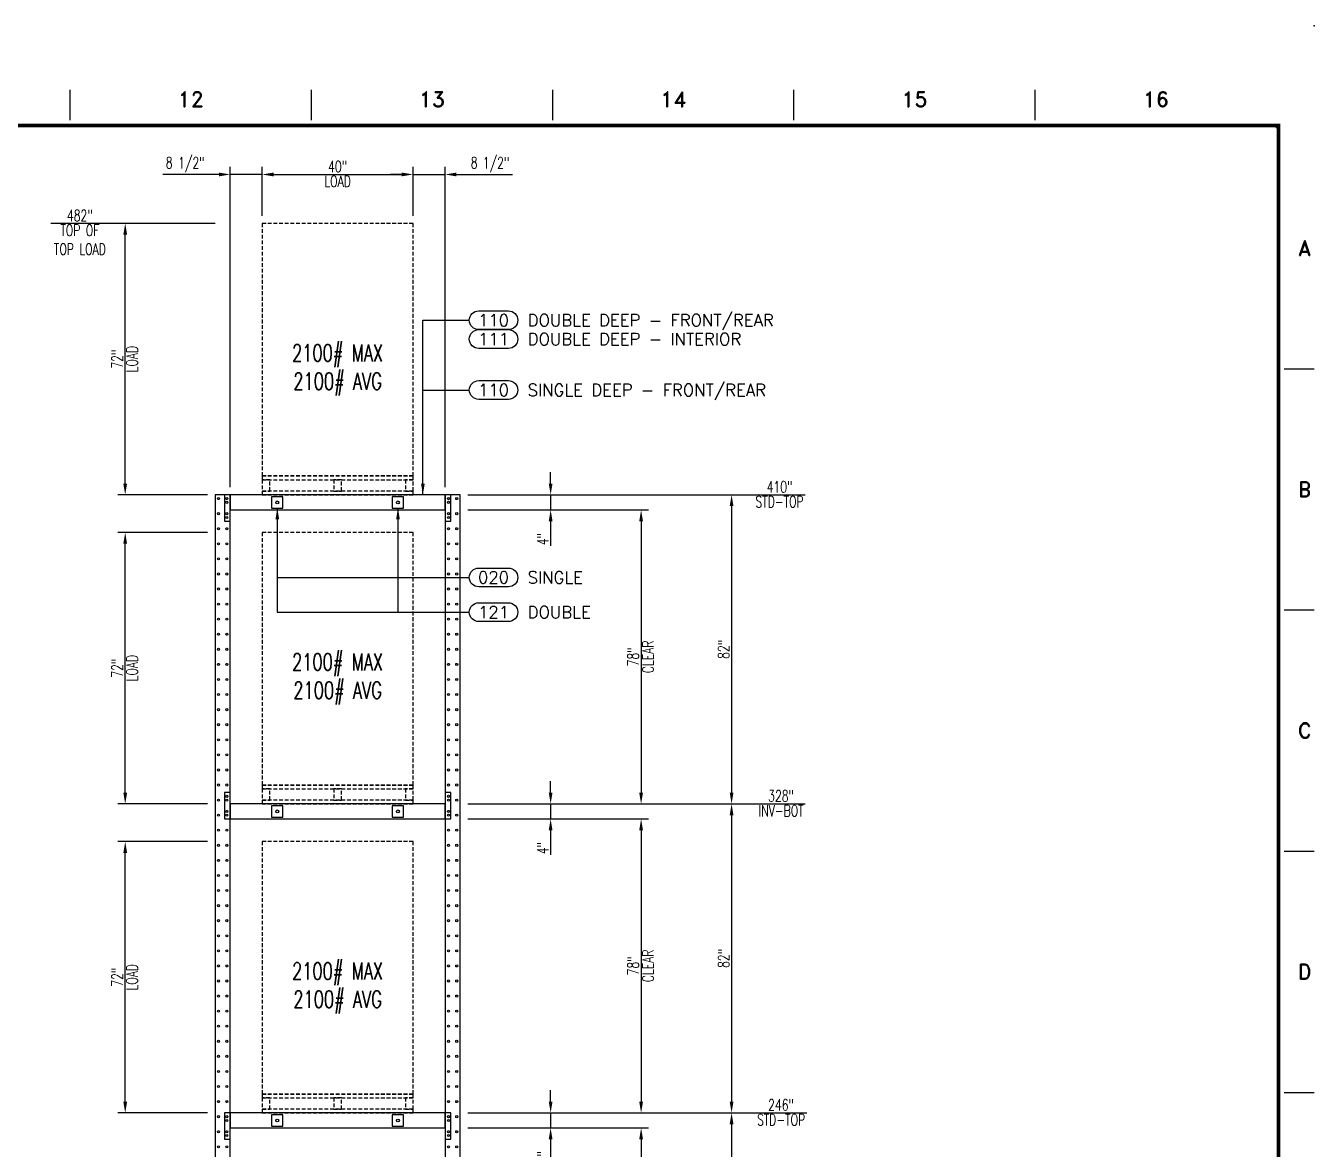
# Model space of a CAD drawing. Extents: x -74 to 970, y -160 to 534.
# Drawn here: x 628.6 to 970.4, y 236.4 to 534.5 of the extents above; entities that cross this region are included whole.
import ezdxf
from ezdxf.enums import TextEntityAlignment as Align

# ---------------------------------------------------------------- set-up
doc = ezdxf.new("R2010")
doc.units = 0
doc.header["$LTSCALE"] = 8
doc.header["$MEASUREMENT"] = 0
doc.linetypes.add('HIDDEN2', pattern=[0.1875, 0.125, -0.0625])
doc.layers.get('DEFPOINTS').update_dxf_attribs({"linetype": 'CONTINUOUS'})
for name, color, linetype in [('BORD', 15, 'CONTINUOUS'), ('FDIM', 2, 'CONTINUOUS'), ('RACKDIM', 7, 'CONTINUOUS'), ('RACKLOAD', 254, 'HIDDEN2'), ('RACKPALLET', 254, 'HIDDEN2'), ('RACKSHELF', 20, 'CONTINUOUS'), ('RACKUPRIGHT', 180, 'CONTINUOUS'), ('TEXTL', 3, 'CONTINUOUS')]:
    doc.layers.add(name, color=color, linetype=linetype)
doc.styles.add('2thirds', font='romans.shx', dxfattribs={"width": 0.7})
doc.styles.add('DCMARCH', font='stylu.ttf', dxfattribs={"width": 0.75, "oblique": 15})
doc.styles.add('ROMAND', font='ROMAND')
doc.styles.add('SIMPLEX', font='SIMPLEX')
doc.dimstyles.new('2tfrac16', dxfattribs={"dimscale": 32, "dimtxt": 0.0938, "dimasz": 0.0938, "dimexe": 0.0625, "dimexo": 0.0625, "dimgap": 0.01, "dimtad": 1, "dimdec": 4, "dimzin": 1, "dimdsep": 46, "dimlunit": 5, "dimtxsty": '2thirds', "dimcen": 0.09, "dimclrd": 256, "dimclre": 256, "dimclrt": 256, "dimadec": 0, "dimazin": 0, "dimtfac": 0.75, "dimtdec": 4, "dimtmove": 0, "dimatfit": 0, "dimfxl": 1, "dimfrac": 2, "dimtolj": 1, "dimtzin": 0, "dimarcsym": 0})
doc.dimstyles.new('2tfrac32', dxfattribs={"dimscale": 32, "dimtxt": 0.0938, "dimasz": 0.0938, "dimexe": 0.0625, "dimexo": 0.0625, "dimgap": 0.01, "dimtad": 1, "dimdec": 5, "dimzin": 1, "dimdsep": 46, "dimlunit": 5, "dimtxsty": '2thirds', "dimcen": 0.09, "dimclrd": 256, "dimclre": 256, "dimclrt": 256, "dimadec": 0, "dimazin": 0, "dimtfac": 0.75, "dimtdec": 4, "dimtmove": 0, "dimatfit": 0, "dimfxl": 1, "dimfrac": 2, "dimtolj": 1, "dimtzin": 0, "dimarcsym": 0})

# ---------------------------------------------------------------- blocks, each defined once
blk = doc.blocks.new('sbord_d')
at = {"layer": 'BORD'}
for p, q in [((22, 20.062), (22, 20.312)), ((24, 20.062), (24, 20.312)), ((26, 20.062), (26, 20.312)), ((28, 20.062), (28, 20.312)), ((30, 20.062), (30, 20.312)), ((32.063, 18), (32.312, 18)), ((32.063, 16), (32.312, 16)), ((32.063, 14), (32.312, 14)), ((32.063, 12), (32.312, 12))]:
    blk.add_line(p, q, dxfattribs=at)
at = {"layer": 'BORD', "const_width": 0.0313}
blk.add_lwpolyline([(-0.016, -0.016), (32.016, -0.016), (32.016, 20.016), (-0.016, 20.016)], close=True, dxfattribs=at)
at = {"layer": 'TEXTL'}
for p in [(32.312, 20.844), (32, 20)]:
    blk.add_point(p, dxfattribs=at)
at = {"layer": 'BORD', "style": 'ROMAND'}
for s, p in [('12', (23, 20.234)), ('13', (25, 20.234)), ('14', (27, 20.234)), ('15', (29, 20.234)), ('16', (31, 20.234)), ('A', (32.234, 19)), ('B', (32.234, 17)), ('C', (32.234, 15)), ('D', (32.234, 13))]:
    blk.add_text(s, height=0.125, dxfattribs=at).set_placement(p, align=Align.MIDDLE)
at = {"layer": 'TEXTL', "flags": 8}
for tag, height, style, p in [('TITLE1', 0.156, 'SIMPLEX', (30.266, 2.776)), ('TITLE2', 0.156, 'SIMPLEX', (30.266, 2.443)), ('CHK', 0.0938, 'SIMPLEX', (29.828, 0.883)), ('APP', 0.0938, 'SIMPLEX', (30.703, 0.883)), ('JOB#', 0.125, 'ROMAND', (30.12, 0.133)), ('SHT', 0.125, 'ROMAND', (31.193, 0.133)), ('REV', 0.125, 'ROMAND', (31.789, 0.133))]:
    blk.add_attdef(tag, text='', height=height, dxfattribs=dict(at, style=style)).set_placement(p, align=Align.MIDDLE)
at = {"layer": 'TEXTL', "style": 'SIMPLEX', "flags": 8}
for tag, height, p in [('CUSTOMER', 0.156, (30.266, 1.697)), ('LOCATION', 0.125, (30.266, 1.364)), ('REVC', 0.0781, (20.259, 0.945)), ('CCHK', 0.0781, (27.255, 0.943)), ('REVB', 0.0781, (20.259, 0.695)), ('BCHK', 0.0781, (27.255, 0.683)), ('REVA', 0.0781, (20.259, 0.445)), ('ACHK', 0.0781, (27.255, 0.443))]:
    blk.add_attdef(tag, text='', height=height, dxfattribs=at).set_placement(p, align=Align.CENTER)
at = {"layer": 'TEXTL', "flags": 8}
for tag, p, height, style in [('REVCDESC', (20.625, 0.943), 0.0781, 'SIMPLEX'), ('REVBDESC', (20.625, 0.683), 0.0781, 'SIMPLEX'), ('REVADESC', (20.625, 0.443), 0.0781, 'SIMPLEX'), ('DWG#', (30.055, -0.566), 0.0938, 'ROMAND')]:
    blk.add_attdef(tag, p, '', height=height, dxfattribs=dict(at, style=style))
at = {"layer": 'TEXTL', "style": 'DCMARCH', "oblique": 15, "width": 0.75, "flags": 8}
for tag, p in [('CBY', (26.755, 0.943)), ('BBY', (26.755, 0.683)), ('ABY', (26.755, 0.443))]:
    blk.add_attdef(tag, text='', height=0.0781, dxfattribs=at).set_placement(p, align=Align.CENTER)
at = {"layer": 'TEXTL', "style": 'SIMPLEX', "flags": 8}
for tag, height, width, p, p2 in [('CAPP', 0.0781, 1.292308, (27.588, 0.944), (27.963, 0.944)), ('CDT', 0.0781, 1.866, (28.071, 0.943), (28.46, 0.943)), ('SCALE', 0.0938, 1.702732, (31.234, 0.837), (31.941, 0.837)), ('BAPP', 0.0781, 1.292308, (27.588, 0.683), (27.963, 0.683)), ('BDT', 0.0781, 1.866, (28.071, 0.683), (28.46, 0.683)), ('DATE', 0.0938, 2.134634, (28.609, 0.462), (29.315, 0.462)), ('CHKDT', 0.0938, 1.555556, (29.484, 0.462), (30.172, 0.462)), ('APPDT', 0.0938, 1.555556, (30.359, 0.462), (31.047, 0.462)), ('PLOT#', 0.0938, 8.555556, (31.234, 0.462), (31.922, 0.462)), ('AAPP', 0.0781, 1.275949, (27.588, 0.443), (27.963, 0.443)), ('ADT', 0.0781, 1.833263, (28.071, 0.443), (28.46, 0.443))]:
    blk.add_attdef(tag, text='', height=height, dxfattribs=dict(at, width=width)).set_placement(p, p2, align=Align.FIT)
at = {"layer": 'TEXTL', "style": 'DCMARCH', "oblique": 15, "width": 0.75, "flags": 8}
blk.add_attdef('DRBY', (28.593, 0.821), '', height=0.125, dxfattribs=at)
blk = doc.blocks.new('*D115')
at = {"layer": 'DEFPOINTS', "color": 0}
for p in [(650.98, 482), (680.82, 482), (682.82, 0)]:
    blk.add_point(p, dxfattribs=at)
at = {"layer": 'RACKDIM', "lineweight": -2}
for p, q in [((656.98, 482), (635.25, 482)), ((662.98, 482), (656.98, 482)), ((678.82, 482), (662.98, 482))]:
    blk.add_line(p, q, dxfattribs=at)
at = {"layer": 'RACKDIM', "char_height": 3.002, "attachment_point": 5, "style": '2thirds'}
for s, insert in [('\\A1;482"', (642.95, 484.11)), ('\\A1;TOP OF\\PTOP LOAD', (642.95, 477.68))]:
    blk.add_mtext(s, dxfattribs=dict(at, insert=insert))
blk = doc.blocks.new('*D114')
at = {"layer": 'DEFPOINTS', "color": 0}
for p in [(739.82, 495), (731.32, 482), (739.82, 410)]:
    blk.add_point(p, dxfattribs=at)
at = {"layer": 'RACKDIM', "lineweight": -2}
for p, q in [((731.32, 484), (731.32, 497)), ((739.82, 412), (739.82, 497)), ((728.32, 495), (725.32, 495)), ((731.32, 495), (739.82, 495)), ((742.83, 495), (757.67, 495))]:
    blk.add_line(p, q, dxfattribs=at)
at = {"layer": 'RACKDIM'}
for points in [[(728.32, 495.5), (728.32, 494.5), (731.32, 495)], [(742.83, 495.5), (742.83, 494.5), (739.82, 495)]]:
    blk.add_solid(points, dxfattribs=at)
at = {"layer": 'RACKDIM', "insert": (751.75, 497.61), "char_height": 3.002, "attachment_point": 5, "style": '2thirds'}
blk.add_mtext('\\A1;8 1/2"', dxfattribs=at)
blk = doc.blocks.new('*D113')
at = {"layer": 'DEFPOINTS', "color": 0}
for p in [(731.32, 495), (691.32, 482), (731.32, 482)]:
    blk.add_point(p, dxfattribs=at)
at = {"layer": 'RACKDIM', "lineweight": -2}
for p, q in [((691.32, 484), (691.32, 497)), ((731.32, 484), (731.32, 497)), ((694.33, 495), (728.32, 495))]:
    blk.add_line(p, q, dxfattribs=at)
at = {"layer": 'RACKDIM'}
for points in [[(694.33, 495.5), (694.33, 494.5), (691.32, 495)], [(728.32, 495.5), (728.32, 494.5), (731.32, 495)]]:
    blk.add_solid(points, dxfattribs=at)
at = {"layer": 'RACKDIM', "char_height": 3.002, "attachment_point": 5, "style": '2thirds'}
for s, insert in [('\\A1;40"', (711.32, 497.11)), ('\\A1;LOAD', (711.32, 493.18))]:
    blk.add_mtext(s, dxfattribs=dict(at, insert=insert))
blk = doc.blocks.new('*D112')
at = {"layer": 'DEFPOINTS', "color": 0}
for p in [(682.82, 495), (691.32, 482), (682.82, 410)]:
    blk.add_point(p, dxfattribs=at)
at = {"layer": 'RACKDIM', "lineweight": -2}
for p, q in [((682.82, 412), (682.82, 497)), ((691.32, 484), (691.32, 497)), ((679.82, 495), (664.98, 495)), ((691.32, 495), (682.82, 495)), ((694.33, 495), (697.33, 495))]:
    blk.add_line(p, q, dxfattribs=at)
at = {"layer": 'RACKDIM'}
for points in [[(679.82, 495.5), (679.82, 494.5), (682.82, 495)], [(694.33, 495.5), (694.33, 494.5), (691.32, 495)]]:
    blk.add_solid(points, dxfattribs=at)
at = {"layer": 'RACKDIM', "insert": (670.9, 497.61), "char_height": 3.002, "attachment_point": 5, "style": '2thirds'}
blk.add_mtext('\\A1;8 1/2"', dxfattribs=at)
blk = doc.blocks.new('*D111')
at = {"layer": 'DEFPOINTS', "color": 0}
for p in [(654.98, 482), (680.82, 482), (678.82, 410)]:
    blk.add_point(p, dxfattribs=at)
at = {"layer": 'RACKDIM', "lineweight": -2}
for p, q in [((678.82, 482), (652.98, 482)), ((654.98, 413), (654.98, 479)), ((676.82, 410), (652.98, 410))]:
    blk.add_line(p, q, dxfattribs=at)
at = {"layer": 'RACKDIM'}
for points in [[(654.48, 479), (655.48, 479), (654.98, 482)], [(654.48, 413), (655.48, 413), (654.98, 410)]]:
    blk.add_solid(points, dxfattribs=at)
at = {"layer": 'RACKDIM', "char_height": 3.002, "attachment_point": 5, "rotation": 89.9998, "style": '2thirds'}
for s, insert in [('\\A1;72"', (652.87, 446)), ('\\A1;LOAD', (656.8, 446))]:
    blk.add_mtext(s, dxfattribs=dict(at, insert=insert))
blk = doc.blocks.new('*D110')
at = {"layer": 'DEFPOINTS', "color": 0}
for p in [(743.82, 410), (821.42, 410), (682.82, 0)]:
    blk.add_point(p, dxfattribs=at)
at = {"layer": 'RACKDIM', "lineweight": -2}
for p, q in [((745.82, 410), (809.42, 410)), ((809.42, 410), (815.42, 410)), ((815.42, 410), (835.35, 410))]:
    blk.add_line(p, q, dxfattribs=at)
at = {"layer": 'RACKDIM', "attachment_point": 5, "style": '2thirds'}
for s, insert, char_height in [('\\A1;410"', (828.55, 412.11), 3.002), ('\\A1;STD-TOP', (828.55, 408.18), 3.0016)]:
    blk.add_mtext(s, dxfattribs=dict(at, insert=insert, char_height=char_height))
blk = doc.blocks.new('*D109')
at = {"layer": 'DEFPOINTS', "color": 0}
for p in [(743.82, 410), (743.82, 328), (815.82, 328)]:
    blk.add_point(p, dxfattribs=at)
at = {"layer": 'RACKDIM', "lineweight": -2}
for p, q in [((745.82, 410), (817.82, 410)), ((815.82, 407), (815.82, 331)), ((745.82, 328), (817.82, 328))]:
    blk.add_line(p, q, dxfattribs=at)
at = {"layer": 'RACKDIM'}
for points in [[(815.32, 407), (816.32, 407), (815.82, 410)], [(815.32, 331), (816.32, 331), (815.82, 328)]]:
    blk.add_solid(points, dxfattribs=at)
at = {"layer": 'RACKDIM', "insert": (813.72, 369), "char_height": 3.002, "attachment_point": 5, "rotation": 89.9998, "style": '2thirds'}
blk.add_mtext('\\A1;82"', dxfattribs=at)
blk = doc.blocks.new('*D108')
at = {"layer": 'DEFPOINTS', "color": 0}
for p in [(743.82, 406), (743.82, 328), (791.82, 328)]:
    blk.add_point(p, dxfattribs=at)
at = {"layer": 'RACKDIM', "lineweight": -2}
for p, q in [((745.82, 406), (793.82, 406)), ((791.82, 403), (791.82, 331)), ((745.82, 328), (793.82, 328))]:
    blk.add_line(p, q, dxfattribs=at)
at = {"layer": 'RACKDIM'}
for points in [[(791.32, 403), (792.32, 403), (791.82, 406)], [(791.32, 331), (792.32, 331), (791.82, 328)]]:
    blk.add_solid(points, dxfattribs=at)
at = {"layer": 'RACKDIM', "char_height": 3.002, "attachment_point": 5, "rotation": 89.9998, "style": '2thirds'}
for s, insert in [('\\A1;78"', (789.72, 367)), ('\\A1;CLEAR', (793.65, 367))]:
    blk.add_mtext(s, dxfattribs=dict(at, insert=insert))
blk = doc.blocks.new('*D107')
at = {"layer": 'DEFPOINTS', "color": 0}
for p in [(743.82, 410), (743.82, 406), (767.82, 406)]:
    blk.add_point(p, dxfattribs=at)
at = {"layer": 'RACKDIM', "lineweight": -2}
for p, q in [((767.82, 413), (767.82, 416)), ((745.82, 410), (769.82, 410)), ((767.82, 410), (767.82, 406)), ((745.82, 406), (769.82, 406)), ((767.82, 403), (767.82, 396.46))]:
    blk.add_line(p, q, dxfattribs=at)
at = {"layer": 'RACKDIM'}
for points in [[(767.32, 413), (768.32, 413), (767.82, 410)], [(767.32, 403), (768.32, 403), (767.82, 406)]]:
    blk.add_solid(points, dxfattribs=at)
at = {"layer": 'RACKDIM', "insert": (765.72, 398.23), "char_height": 3.002, "attachment_point": 5, "rotation": 89.9998, "style": '2thirds'}
blk.add_mtext('\\A1;4"', dxfattribs=at)
blk = doc.blocks.new('*D106')
at = {"layer": 'DEFPOINTS', "color": 0}
for p in [(654.98, 400), (678.82, 400), (678.82, 328)]:
    blk.add_point(p, dxfattribs=at)
at = {"layer": 'RACKDIM', "lineweight": -2}
for p, q in [((676.82, 400), (652.98, 400)), ((654.98, 331), (654.98, 397)), ((676.82, 328), (652.98, 328))]:
    blk.add_line(p, q, dxfattribs=at)
at = {"layer": 'RACKDIM'}
for points in [[(654.48, 397), (655.48, 397), (654.98, 400)], [(654.48, 331), (655.48, 331), (654.98, 328)]]:
    blk.add_solid(points, dxfattribs=at)
at = {"layer": 'RACKDIM', "char_height": 3.002, "attachment_point": 5, "rotation": 89.9998, "style": '2thirds'}
for s, insert in [('\\A1;72"', (652.87, 364)), ('\\A1;LOAD', (656.8, 364))]:
    blk.add_mtext(s, dxfattribs=dict(at, insert=insert))
blk = doc.blocks.new('*D105')
at = {"layer": 'DEFPOINTS', "color": 0}
for p in [(743.82, 328), (822.22, 328), (682.82, 0)]:
    blk.add_point(p, dxfattribs=at)
at = {"layer": 'RACKDIM', "lineweight": -2}
for p, q in [((745.82, 328), (810.22, 328)), ((810.22, 328), (816.22, 328)), ((816.22, 328), (835.35, 328))]:
    blk.add_line(p, q, dxfattribs=at)
at = {"layer": 'RACKDIM', "attachment_point": 5, "style": '2thirds'}
for s, insert, char_height in [('\\A1;328"', (828.95, 330.11), 3.002), ('\\A1;INV-BOT', (828.95, 326.18), 3.0016)]:
    blk.add_mtext(s, dxfattribs=dict(at, insert=insert, char_height=char_height))
blk = doc.blocks.new('*D104')
at = {"layer": 'DEFPOINTS', "color": 0}
for p in [(743.82, 328), (743.82, 246), (815.82, 246)]:
    blk.add_point(p, dxfattribs=at)
at = {"layer": 'RACKDIM', "lineweight": -2}
for p, q in [((745.82, 328), (817.82, 328)), ((815.82, 325), (815.82, 249)), ((745.82, 246), (817.82, 246))]:
    blk.add_line(p, q, dxfattribs=at)
at = {"layer": 'RACKDIM'}
for points in [[(815.32, 325), (816.32, 325), (815.82, 328)], [(815.32, 249), (816.32, 249), (815.82, 246)]]:
    blk.add_solid(points, dxfattribs=at)
at = {"layer": 'RACKDIM', "insert": (813.72, 287), "char_height": 3.002, "attachment_point": 5, "rotation": 89.9998, "style": '2thirds'}
blk.add_mtext('\\A1;82"', dxfattribs=at)
blk = doc.blocks.new('*D103')
at = {"layer": 'DEFPOINTS', "color": 0}
for p in [(743.82, 324), (743.82, 246), (791.82, 246)]:
    blk.add_point(p, dxfattribs=at)
at = {"layer": 'RACKDIM', "lineweight": -2}
for p, q in [((745.82, 324), (793.82, 324)), ((791.82, 321), (791.82, 249)), ((745.82, 246), (793.82, 246))]:
    blk.add_line(p, q, dxfattribs=at)
at = {"layer": 'RACKDIM'}
for points in [[(791.32, 321), (792.32, 321), (791.82, 324)], [(791.32, 249), (792.32, 249), (791.82, 246)]]:
    blk.add_solid(points, dxfattribs=at)
at = {"layer": 'RACKDIM', "char_height": 3.002, "attachment_point": 5, "rotation": 89.9998, "style": '2thirds'}
for s, insert in [('\\A1;78"', (789.72, 285)), ('\\A1;CLEAR', (793.65, 285))]:
    blk.add_mtext(s, dxfattribs=dict(at, insert=insert))
blk = doc.blocks.new('*D102')
at = {"layer": 'DEFPOINTS', "color": 0}
for p in [(743.82, 328), (743.82, 324), (767.82, 324)]:
    blk.add_point(p, dxfattribs=at)
at = {"layer": 'RACKDIM', "lineweight": -2}
for p, q in [((767.82, 331), (767.82, 334)), ((745.82, 328), (769.82, 328)), ((767.82, 328), (767.82, 324)), ((745.82, 324), (769.82, 324)), ((767.82, 321), (767.82, 314.46))]:
    blk.add_line(p, q, dxfattribs=at)
at = {"layer": 'RACKDIM'}
for points in [[(767.32, 331), (768.32, 331), (767.82, 328)], [(767.32, 321), (768.32, 321), (767.82, 324)]]:
    blk.add_solid(points, dxfattribs=at)
at = {"layer": 'RACKDIM', "insert": (765.72, 316.23), "char_height": 3.002, "attachment_point": 5, "rotation": 89.9998, "style": '2thirds'}
blk.add_mtext('\\A1;4"', dxfattribs=at)
blk = doc.blocks.new('*D101')
at = {"layer": 'DEFPOINTS', "color": 0}
for p in [(654.98, 318), (678.82, 318), (678.82, 246)]:
    blk.add_point(p, dxfattribs=at)
at = {"layer": 'RACKDIM', "lineweight": -2}
for p, q in [((676.82, 318), (652.98, 318)), ((654.98, 249), (654.98, 315)), ((676.82, 246), (652.98, 246))]:
    blk.add_line(p, q, dxfattribs=at)
at = {"layer": 'RACKDIM'}
for points in [[(654.48, 315), (655.48, 315), (654.98, 318)], [(654.48, 249), (655.48, 249), (654.98, 246)]]:
    blk.add_solid(points, dxfattribs=at)
at = {"layer": 'RACKDIM', "char_height": 3.002, "attachment_point": 5, "rotation": 89.9998, "style": '2thirds'}
for s, insert in [('\\A1;72"', (652.87, 282)), ('\\A1;LOAD', (656.8, 282))]:
    blk.add_mtext(s, dxfattribs=dict(at, insert=insert))
blk = doc.blocks.new('*D100')
at = {"layer": 'DEFPOINTS', "color": 0}
for p in [(743.82, 246), (821.82, 246), (682.82, 0)]:
    blk.add_point(p, dxfattribs=at)
at = {"layer": 'RACKDIM', "lineweight": -2}
blk.add_line((745.82, 246), (835.75, 246), dxfattribs=at)
at = {"layer": 'RACKDIM', "attachment_point": 5, "style": '2thirds'}
for s, insert, char_height in [('\\A1;246"', (828.95, 248.11), 3.002), ('\\A1;STD-TOP', (828.95, 244.18), 3.0016)]:
    blk.add_mtext(s, dxfattribs=dict(at, insert=insert, char_height=char_height))
blk = doc.blocks.new('*D99')
at = {"layer": 'DEFPOINTS', "color": 0}
for p in [(743.82, 246), (743.82, 164), (815.82, 164)]:
    blk.add_point(p, dxfattribs=at)
at = {"layer": 'RACKDIM', "lineweight": -2}
for p, q in [((745.82, 246), (817.82, 246)), ((815.82, 243), (815.82, 167)), ((745.82, 164), (817.82, 164))]:
    blk.add_line(p, q, dxfattribs=at)
at = {"layer": 'RACKDIM'}
for points in [[(815.32, 243), (816.32, 243), (815.82, 246)], [(815.32, 167), (816.32, 167), (815.82, 164)]]:
    blk.add_solid(points, dxfattribs=at)
at = {"layer": 'RACKDIM', "insert": (813.72, 205), "char_height": 3.002, "attachment_point": 5, "rotation": 89.9998, "style": '2thirds'}
blk.add_mtext('\\A1;82"', dxfattribs=at)
blk = doc.blocks.new('*D98')
at = {"layer": 'DEFPOINTS', "color": 0}
for p in [(743.82, 242), (743.82, 164), (791.82, 164)]:
    blk.add_point(p, dxfattribs=at)
at = {"layer": 'RACKDIM', "lineweight": -2}
for p, q in [((745.82, 242), (793.82, 242)), ((791.82, 239), (791.82, 167)), ((745.82, 164), (793.82, 164))]:
    blk.add_line(p, q, dxfattribs=at)
at = {"layer": 'RACKDIM'}
for points in [[(791.32, 239), (792.32, 239), (791.82, 242)], [(791.32, 167), (792.32, 167), (791.82, 164)]]:
    blk.add_solid(points, dxfattribs=at)
at = {"layer": 'RACKDIM', "char_height": 3.002, "attachment_point": 5, "rotation": 89.9998, "style": '2thirds'}
for s, insert in [('\\A1;78"', (789.72, 203)), ('\\A1;CLEAR', (793.65, 203))]:
    blk.add_mtext(s, dxfattribs=dict(at, insert=insert))
blk = doc.blocks.new('*D97')
at = {"layer": 'DEFPOINTS', "color": 0}
for p in [(743.82, 246), (743.82, 242), (767.82, 242)]:
    blk.add_point(p, dxfattribs=at)
at = {"layer": 'RACKDIM', "lineweight": -2}
for p, q in [((767.82, 249), (767.82, 252)), ((745.82, 246), (769.82, 246)), ((767.82, 246), (767.82, 242)), ((745.82, 242), (769.82, 242)), ((767.82, 239), (767.82, 232.46))]:
    blk.add_line(p, q, dxfattribs=at)
at = {"layer": 'RACKDIM'}
for points in [[(767.32, 249), (768.32, 249), (767.82, 246)], [(767.32, 239), (768.32, 239), (767.82, 242)]]:
    blk.add_solid(points, dxfattribs=at)
at = {"layer": 'RACKDIM', "insert": (765.72, 234.23), "char_height": 3.002, "attachment_point": 5, "rotation": 89.9998, "style": '2thirds'}
blk.add_mtext('\\A1;4"', dxfattribs=at)

msp = doc.modelspace()

# ---------------------------------------------------------------- linework, layer by layer
at = {"layer": 'FDIM'}
for points in [[(748.73318, 453.82278, -1), (748.73318, 458.80638), (756.61017, 458.80638, -1), (756.61017, 453.82278)], [(748.73318, 448.83918, -1), (748.73318, 453.82278), (756.61017, 453.82278, -1), (756.61017, 448.83918)], [(748.73318, 435.3199, -1), (748.73318, 440.3035), (756.61017, 440.3035, -1), (756.61017, 435.3199)], [(748.73318, 385.58671, -1), (748.73318, 390.57031), (756.61017, 390.57031, -1), (756.61017, 385.58671)], [(748.73318, 376.36926, -1), (748.73318, 381.35286), (756.61017, 381.35286, -1), (756.61017, 376.36926)]]:
    msp.add_lwpolyline(points, format="xyb", close=True, dxfattribs=at)
at = {"layer": 'RACKLOAD'}
for points in [[(691.32439, 415), (731.32439, 415), (731.32439, 482), (691.32439, 482), (691.32439, 415)], [(691.32439, 333), (731.32439, 333), (731.32439, 400), (691.32439, 400), (691.32439, 333)], [(691.32439, 251), (731.32439, 251), (731.32439, 318), (691.32439, 318), (691.32439, 251)]]:
    msp.add_lwpolyline(points, dxfattribs=at)
at = {"layer": 'RACKPALLET'}
for points in [[(691.32439, 414), (731.32439, 414), (731.32439, 415), (691.32439, 415), (691.32439, 414)], [(691.32439, 411), (693.32439, 411), (693.32439, 414), (691.32439, 414), (691.32439, 411)], [(710.32439, 411), (712.32439, 411), (712.32439, 414), (710.32439, 414), (710.32439, 411)], [(729.32439, 411), (731.32439, 411), (731.32439, 414), (729.32439, 414), (729.32439, 411)], [(691.32439, 410), (731.32439, 410), (731.32439, 411), (691.32439, 411), (691.32439, 410)], [(691.32439, 332), (731.32439, 332), (731.32439, 333), (691.32439, 333), (691.32439, 332)], [(691.32439, 329), (693.32439, 329), (693.32439, 332), (691.32439, 332), (691.32439, 329)], [(710.32439, 329), (712.32439, 329), (712.32439, 332), (710.32439, 332), (710.32439, 329)], [(729.32439, 329), (731.32439, 329), (731.32439, 332), (729.32439, 332), (729.32439, 329)], [(691.32439, 328), (731.32439, 328), (731.32439, 329), (691.32439, 329), (691.32439, 328)], [(691.32439, 250), (731.32439, 250), (731.32439, 251), (691.32439, 251), (691.32439, 250)], [(691.32439, 247), (693.32439, 247), (693.32439, 250), (691.32439, 250), (691.32439, 247)], [(710.32439, 247), (712.32439, 247), (712.32439, 250), (710.32439, 250), (710.32439, 247)], [(729.32439, 247), (731.32439, 247), (731.32439, 250), (729.32439, 250), (729.32439, 247)], [(691.32439, 246), (731.32439, 246), (731.32439, 247), (691.32439, 247), (691.32439, 246)]]:
    msp.add_lwpolyline(points, dxfattribs=at)
at = {"layer": 'RACKSHELF'}
for points in [[(681.32439, 403), (682.82439, 403), (682.82439, 410), (681.32439, 410), (681.32439, 403)], [(682.82439, 406), (739.82439, 406), (739.82439, 410), (682.82439, 410), (682.82439, 406)], [(693.82439, 406.5), (696.82439, 406.5), (696.82439, 409.5), (693.82439, 409.5), (693.82439, 406.5)], [(725.82439, 406.5), (728.82439, 406.5), (728.82439, 409.5), (725.82439, 409.5), (725.82439, 406.5)], [(739.82439, 403), (741.32439, 403), (741.32439, 410), (739.82439, 410), (739.82439, 403)], [(681.32439, 324), (682.82439, 324), (682.82439, 331), (681.32439, 331), (681.32439, 324)], [(739.82439, 324), (741.32439, 324), (741.32439, 331), (739.82439, 331), (739.82439, 324)], [(682.82439, 324), (739.82439, 324), (739.82439, 328), (682.82439, 328), (682.82439, 324)], [(693.82439, 324.5), (696.82439, 324.5), (696.82439, 327.5), (693.82439, 327.5), (693.82439, 324.5)], [(725.82439, 324.5), (728.82439, 324.5), (728.82439, 327.5), (725.82439, 327.5), (725.82439, 324.5)], [(681.32439, 239), (682.82439, 239), (682.82439, 246), (681.32439, 246), (681.32439, 239)], [(682.82439, 242), (739.82439, 242), (739.82439, 246), (682.82439, 246), (682.82439, 242)], [(693.82439, 242.5), (696.82439, 242.5), (696.82439, 245.5), (693.82439, 245.5), (693.82439, 242.5)], [(725.82439, 242.5), (728.82439, 242.5), (728.82439, 245.5), (725.82439, 245.5), (725.82439, 242.5)], [(739.82439, 239), (741.32439, 239), (741.32439, 246), (739.82439, 246), (739.82439, 239)]]:
    msp.add_lwpolyline(points, dxfattribs=at)
for centre, radius in [((681.91814, 409), 0.28125), ((681.91814, 408), 0.28125), ((695.32439, 408), 0.375), ((727.32439, 408), 0.375), ((740.73064, 409), 0.28125), ((740.73064, 408), 0.28125), ((681.91814, 405), 0.28125), ((681.91814, 404), 0.28125), ((740.73064, 405), 0.28125), ((740.73064, 404), 0.28125), ((681.91814, 330), 0.28125), ((681.91814, 329), 0.28125), ((740.73064, 330), 0.28125), ((740.73064, 329), 0.28125), ((681.91814, 326), 0.28125), ((681.91814, 325), 0.28125), ((695.32439, 326), 0.375), ((727.32439, 326), 0.375), ((740.73064, 326), 0.28125), ((740.73064, 325), 0.28125), ((681.91814, 245), 0.28125), ((681.91814, 244), 0.28125), ((695.32439, 244), 0.375), ((727.32439, 244), 0.375), ((740.73064, 245), 0.28125), ((740.73064, 244), 0.28125), ((681.91814, 241), 0.28125), ((681.91814, 240), 0.28125), ((740.73064, 241), 0.28125), ((740.73064, 240), 0.28125)]:
    msp.add_circle(centre, radius, dxfattribs=at)
at = {"layer": 'RACKUPRIGHT'}
for points in [[(678.82439, 0.5), (682.82439, 0.5), (682.82439, 410), (678.82439, 410), (678.82439, 0.5)], [(739.82439, 0.5), (743.82439, 0.5), (743.82439, 410), (739.82439, 410), (739.82439, 0.5)]]:
    msp.add_lwpolyline(points, dxfattribs=at)
for centre in [(679.73064, 409), (681.91814, 409), (740.73064, 409), (742.91814, 409), (679.73064, 405), (681.91814, 405), (740.73064, 405), (742.91814, 405), (679.73064, 401), (681.91814, 401), (740.73064, 401), (742.91814, 401), (679.73064, 397), (681.91814, 397), (740.73064, 397), (742.91814, 397), (679.73064, 393), (681.91814, 393), (740.73064, 393), (742.91814, 393), (679.73064, 389), (681.91814, 389), (740.73064, 389), (742.91814, 389), (679.73064, 385), (681.91814, 385), (740.73064, 385), (742.91814, 385), (679.73064, 381), (681.91814, 381), (740.73064, 381), (742.91814, 381), (679.73064, 377), (681.91814, 377), (740.73064, 377), (742.91814, 377), (679.73064, 373), (681.91814, 373), (740.73064, 373), (742.91814, 373), (679.73064, 369), (681.91814, 369), (740.73064, 369), (742.91814, 369), (679.73064, 365), (681.91814, 365), (740.73064, 365), (742.91814, 365), (679.73064, 361), (681.91814, 361), (740.73064, 361), (742.91814, 361), (679.73064, 357), (681.91814, 357), (740.73064, 357), (742.91814, 357), (679.73064, 353), (681.91814, 353), (740.73064, 353), (742.91814, 353), (679.73064, 349), (681.91814, 349), (740.73064, 349), (742.91814, 349), (679.73064, 345), (681.91814, 345), (740.73064, 345), (742.91814, 345), (679.73064, 341), (681.91814, 341), (740.73064, 341), (742.91814, 341), (679.73064, 337), (681.91814, 337), (740.73064, 337), (742.91814, 337), (679.73064, 333), (681.91814, 333), (740.73064, 333), (742.91814, 333), (679.73064, 329), (681.91814, 329), (740.73064, 329), (742.91814, 329), (679.73064, 325), (681.91814, 325), (740.73064, 325), (742.91814, 325), (679.73064, 321), (681.91814, 321), (740.73064, 321), (742.91814, 321), (679.73064, 317), (681.91814, 317), (740.73064, 317), (742.91814, 317), (679.73064, 313), (681.91814, 313), (740.73064, 313), (742.91814, 313), (679.73064, 309), (681.91814, 309), (740.73064, 309), (742.91814, 309), (679.73064, 305), (681.91814, 305), (740.73064, 305), (742.91814, 305), (679.73064, 301), (681.91814, 301), (740.73064, 301), (742.91814, 301), (679.73064, 297), (681.91814, 297), (740.73064, 297), (742.91814, 297), (679.73064, 293), (681.91814, 293), (740.73064, 293), (742.91814, 293), (679.73064, 289), (681.91814, 289), (740.73064, 289), (742.91814, 289), (679.73064, 285), (681.91814, 285), (740.73064, 285), (742.91814, 285), (679.73064, 281), (681.91814, 281), (740.73064, 281), (742.91814, 281), (679.73064, 277), (681.91814, 277), (740.73064, 277), (742.91814, 277), (679.73064, 273), (681.91814, 273), (740.73064, 273), (742.91814, 273), (679.73064, 269), (681.91814, 269), (740.73064, 269), (742.91814, 269), (679.73064, 265), (681.91814, 265), (740.73064, 265), (742.91814, 265), (679.73064, 261), (681.91814, 261), (740.73064, 261), (742.91814, 261), (679.73064, 257), (681.91814, 257), (740.73064, 257), (742.91814, 257), (679.73064, 253), (681.91814, 253), (740.73064, 253), (742.91814, 253), (679.73064, 249), (681.91814, 249), (740.73064, 249), (742.91814, 249), (679.73064, 245), (681.91814, 245), (740.73064, 245), (742.91814, 245), (679.73064, 241), (681.91814, 241), (740.73064, 241), (742.91814, 241), (679.73064, 237), (681.91814, 237), (740.73064, 237), (742.91814, 237)]:
    msp.add_circle(centre, 0.28125, dxfattribs=at)

# ---------------------------------------------------------------- block references
at = {"layer": 'RACKLOAD', "xscale": 32, "yscale": 32, "zscale": 32}
msp.add_blockref('sbord_d', (-63.63321, -132.54267), dxfattribs=at)

# ---------------------------------------------------------------- texts
at = {"layer": 'FDIM', "style": 'SIMPLEX'}
for s, p in [('DOUBLE DEEP - FRONT/REAR', (761.73579, 456.31458)), ('DOUBLE DEEP - INTERIOR', (761.73579, 451.33098)), ('SINGLE DEEP - FRONT/REAR', (761.73579, 437.8117)), ('SINGLE', (761.73579, 388.07851)), ('DOUBLE', (761.73579, 378.86106))]:
    msp.add_text(s, height=3.2, dxfattribs=at).set_placement(p, align=Align.MIDDLE_LEFT)
for s, p in [('110', (752.67168, 456.31458)), ('111', (752.67168, 451.33098)), ('110', (752.67168, 437.8117)), ('020', (752.67168, 388.07851)), ('121', (752.67168, 378.86106))]:
    msp.add_text(s, height=3.2, dxfattribs=at).set_placement(p, align=Align.MIDDLE)
at = {"layer": 'RACKLOAD', "char_height": 4.5, "width": 40, "attachment_point": 5, "style": '2thirds'}
for insert in [(711.32439, 443.14286), (711.32439, 361.14286), (711.32439, 279.14286)]:
    msp.add_mtext('2100# MAX 2100# AVG', dxfattribs=dict(at, insert=insert))

# ---------------------------------------------------------------- dimensions: what is measured, and where the dimension line sits
at = {"layer": 'RACKDIM'}
for base, p1, p2, picture, middle in [((682.82439, 494.99873), (691.32439, 482), (682.82439, 410), '*D112', (670.8982, 497.60566)), ((739.82439, 494.99873), (731.32439, 482), (739.82439, 410), '*D114', (751.75058, 497.60566))]:
    dim = msp.add_linear_dim(base=base, p1=p1, p2=p2, dimstyle='2tfrac16', override={"dimpost": '"'}, dxfattribs=at)
    dim.commit()
    dim.dimension.update_dxf_attribs({"geometry": picture, "text_midpoint": middle})
dim = msp.add_linear_dim(base=(731.32439, 494.99873), p1=(691.32439, 482), p2=(731.32439, 482), text='<>\\XLOAD', dimstyle='2tfrac16', override={"dimpost": '"'}, dxfattribs=at)
dim.commit()
dim.dimension.update_dxf_attribs({"geometry": '*D113', "text_midpoint": (711.32439, 494.99873)})
for feature_location, offset, text, picture, middle in [((680.82439, 482), (-29.84846, 0.00009), '<>\\XTOP OF\\PTOP LOAD', '*D115', (642.95182, 482.00009)), ((743.82439, 410), (77.5998, -0.00026), '<>\\XSTD-TOP', '*D110', (828.54782, 409.99974)), ((743.82439, 328), (78.40023, -0.00027), '<>\\XINV-BOT', '*D105', (828.94803, 327.99973)), ((743.82439, 246), (78, 0), '<>\\XSTD-TOP', '*D100', (828.94802, 246))]:
    dim = msp.add_ordinate_dim(feature_location=feature_location, offset=offset, dtype=0, origin=(682.82439, 0), text=text, dimstyle='2tfrac16', override={"dimpost": '"'}, dxfattribs=at)
    dim.commit()
    dim.dimension.update_dxf_attribs({"geometry": picture, "text_midpoint": middle})
for base, p1, p2, text, picture, middle in [((654.97618, 482.00009), (678.82439, 410), (680.82439, 482), '<>\\XLOAD', '*D111', (654.97604, 446.00009)), ((791.82409, 327.99982), (743.82439, 406), (743.82439, 328), '<>\\XCLEAR', '*D108', (791.82423, 366.99982)), ((654.97618, 400.00009), (678.82439, 328), (678.82439, 400), '<>\\XLOAD', '*D106', (654.97604, 364.00009)), ((791.82409, 245.99982), (743.82439, 324), (743.82439, 246), '<>\\XCLEAR', '*D103', (791.82423, 284.99982)), ((654.97618, 318.00009), (678.82439, 246), (678.82439, 318), '<>\\XLOAD', '*D101', (654.97604, 282.00009)), ((791.82409, 163.99982), (743.82439, 242), (743.82439, 164), '<>\\XCLEAR', '*D98', (791.82423, 202.99982))]:
    dim = msp.add_linear_dim(base=base, p1=p1, p2=p2, angle=269.9997895, text=text, dimstyle='2tfrac16', override={"dimpost": '"'}, dxfattribs=at)
    dim.commit()
    dim.dimension.update_dxf_attribs({"geometry": picture, "text_midpoint": middle})
for base, p1, p2, picture, middle in [((767.82438, 405.99991), (743.82439, 410), (743.82439, 406), '*D107', (765.71768, 398.22595)), ((815.82409, 327.99974), (743.82439, 410), (743.82439, 328), '*D109', (813.71757, 368.99974)), ((767.82438, 323.99991), (743.82439, 328), (743.82439, 324), '*D102', (765.71768, 316.22595)), ((815.82409, 245.99974), (743.82439, 328), (743.82439, 246), '*D104', (813.71757, 286.99974)), ((767.82438, 241.99991), (743.82439, 246), (743.82439, 242), '*D97', (765.71768, 234.22595)), ((815.82409, 163.99974), (743.82439, 246), (743.82439, 164), '*D99', (813.71757, 204.99974))]:
    dim = msp.add_linear_dim(base=base, p1=p1, p2=p2, angle=269.9997895, dimstyle='2tfrac16', override={"dimpost": '"'}, dxfattribs=at)
    dim.commit()
    dim.dimension.update_dxf_attribs({"geometry": picture, "text_midpoint": middle})

# ---------------------------------------------------------------- leaders
at = {"layer": 'FDIM'}
for points in [[(733.93773, 410), (733.93773, 456.31458), (746.24138, 456.31458)], [(733.93773, 410), (733.93773, 437.8117), (746.24138, 437.8117)], [(695.32439, 406.5), (695.32439, 388.07851), (746.24138, 388.07851)], [(695.32439, 406.5), (695.32439, 378.86106), (746.24138, 378.86106)], [(727.32439, 406.5), (727.32439, 388.07851), (746.24138, 388.07851)], [(727.32439, 406.5), (727.32439, 378.86106), (746.24138, 378.86106)]]:
    msp.add_leader(points, dimstyle='2tfrac32', override={"dimgap": 0.01, "dimtad": 0}, dxfattribs=at)

doc.saveas('drawing.dxf')
